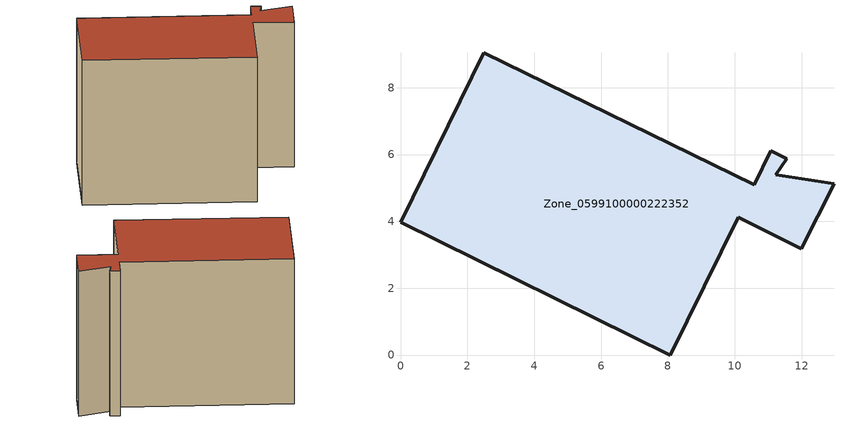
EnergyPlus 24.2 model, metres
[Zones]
Zone_0599100000222352
 floor ground (C_G): 0,3.98 2.49,9.04 10.58,5.1 11.08,6.11 11.56,5.87 11.23,5.39 12.97,5.13 12,3.19 10.1,4.12 8.07,0 z0
 wall outside (C_F): 2.49,9.04 0,3.98 8.07,0 10.1,4.12 12,3.19 12.97,5.13 11.23,5.39 11.56,5.87 11.08,6.11 10.58,5.1 2.49,9.04 z0:8.05
 roof outside (C_R): 11.56,5.87 11.08,6.11 10.58,5.1 2.49,9.04 0,3.98 8.07,0 10.1,4.12 12,3.19 12.97,5.13 11.23,5.39 z8.05
[BUILDING]
Pand.0599100000222352: North Axis=0; Terrain=City; Loads Convergence Tolerance Value=0.04; Temperature Convergence Tolerance Value=0.4; Solar Distribution=FullExterior; Maximum Number of Warmup Days=25; Minimum Number of Warmup Days=1
[Site:Location]
Rotterdam.The.Hague.AP_ZH_NLD Design_Conditions: Latitude=51.96; Longitude=4.45; Time Zone=1; Elevation=-4.5
[SITE:GROUNDTEMPERATURE:BUILDINGSURFACE]
18, 18, 18, 18, 18, 18, 18, 18, 18, 18, 18, 18
[MATERIAL] Thermal Absorptance=0.9; Solar Absorptance=0.7; Visible Absorptance=0.7
Name | Roughness | Thickness | Conductivity | Density | Specific Heat
G.TC.1975-1991 | MediumSmooth | 0.15 | 0.288461 | 540 | 1210
F.TC.1975-1991 | Rough | 0.3 | 0.230769 | 1920 | 840
R.TC.1975-1991 | MediumRough | 0.2 | 0.153846 | 1500 | 1000
[CONSTRUCTION]
C_G: G.TC.1975-1991
C_F: F.TC.1975-1991
C_R: R.TC.1975-1991
[ZONE]
Zone_0599100000222352: Type=1; Multiplier=1; Ceiling Height=Autocalculate; Volume=Autocalculate; Floor Area=autocalculate; Part of Total Floor Area=Yes
[ZONEINFILTRATION:DESIGNFLOWRATE]
Infil_Zone_0599100000222352: Zone or ZoneList or Space or SpaceList=Zone_0599100000222352; Schedule=AlwaysOn; Design Flow Rate Calculation Method=Flow/Area; Flow Rate per Floor Area=0.003; Constant Term Coefficient=1; Temperature Term Coefficient=0; Velocity Term Coefficient=0; Velocity Squared Term Coefficient=0
[HVACTEMPLATE:ZONE:IDEALLOADSAIRSYSTEM]
Zone_0599100000222352: Maximum Heating Supply Air Temperature=50; Minimum Cooling Supply Air Temperature=13; Maximum Heating Supply Air Humidity Ratio=0.0156; Minimum Cooling Supply Air Humidity Ratio=0.0077; Heating Limit=NoLimit; Cooling Limit=NoLimit; Dehumidification Control Type=ConstantSensibleHeatRatio; Cooling Sensible Heat Ratio=0.7; Dehumidification Setpoint=60; Humidification Control Type=None; Humidification Setpoint=30; Outdoor Air Method=None; Outdoor Air Flow Rate per Person=0.00944; Outdoor Air Flow Rate per Zone Floor Area=0; Outdoor Air Flow Rate per Zone=0; Demand Controlled Ventilation Type=None; Outdoor Air Economizer Type=NoEconomizer; Heat Recovery Type=None; Sensible Heat Recovery Effectiveness=0.7; Latent Heat Recovery Effectiveness=0.65
[ZONECONTROL:THERMOSTAT]
ThermostatControl_Zone_0599100000222352: Zone or ZoneList=Zone_0599100000222352; Control Type Schedule=DualSetpointControlType; Control 1=Thermostat_Zone_0599100000222352; Temperature Difference Between Cutout And Setpoint=0
[THERMOSTATSETPOINT:DUALSETPOINT]
Thermostat_Zone_0599100000222352: Heating Setpoint Temperature Schedule=HeatingSetpoint_Zone_0599100000222352; Cooling Setpoint Temperature Schedule=CoolingSetpoint_Zone_0599100000222352
[SCHEDULE:COMPACT]
HeatingSetpoint_Zone_0599100000222352: Through: 12/31, For: AllDays, Until: 24:00, 21
CoolingSetpoint_Zone_0599100000222352: Through: 12/31, For: AllDays, Until: 24:00, 24
DualSetpointControlType: Through: 12/31, For: AllDays, Until: 24:00, 4
AlwaysOn: Through: 12/31, For: AllDays, Until: 24:00, 1
